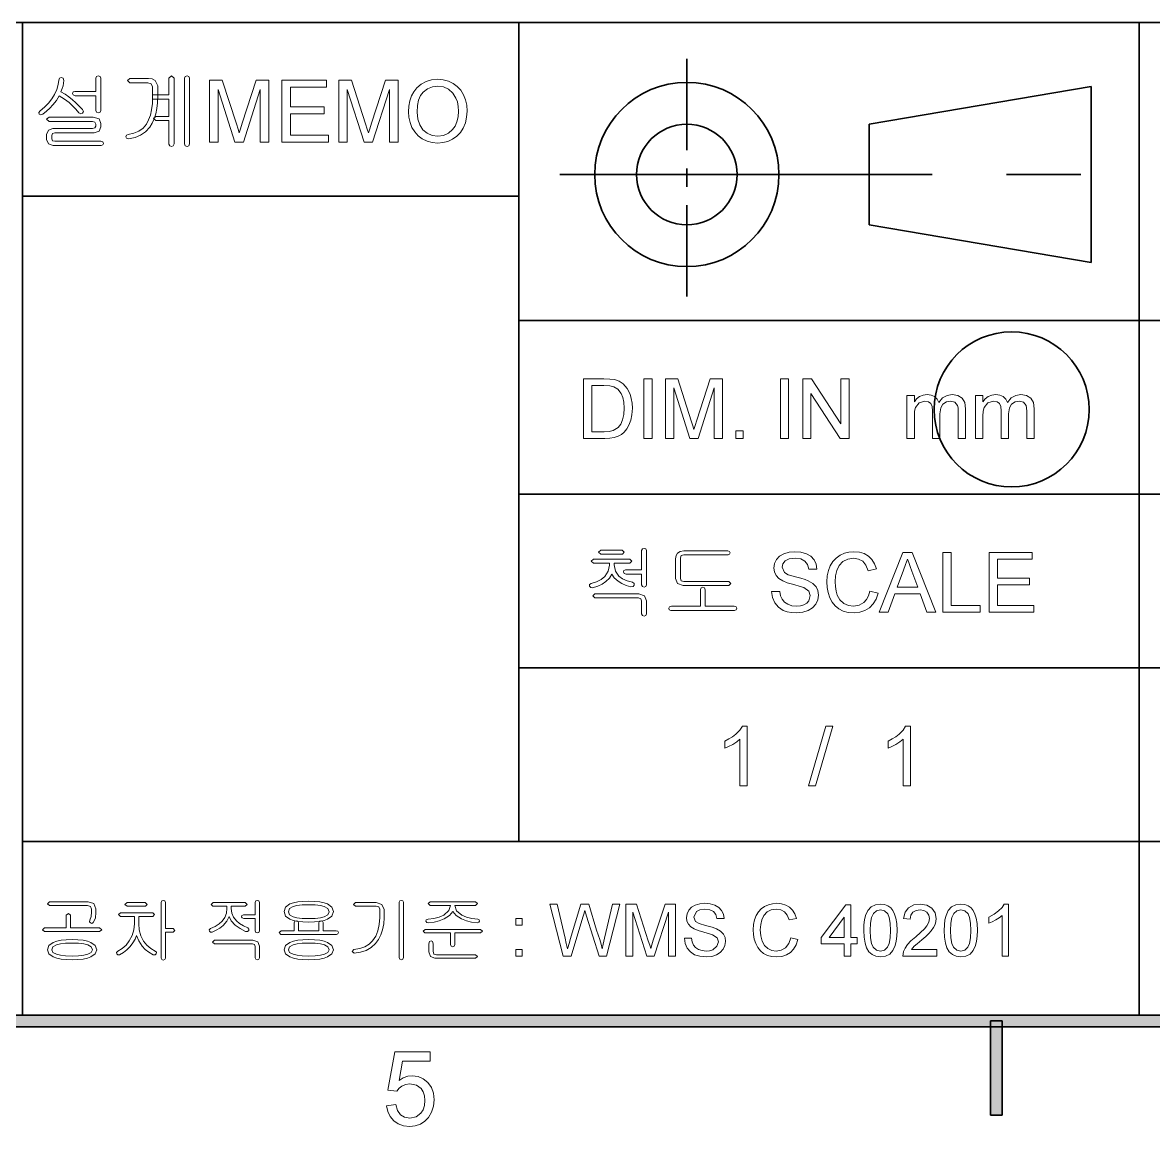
# Model space of a CAD drawing. Extents: x 23 to 417, y 3 to 294.
# Drawn here: x 230.76 to 276.33, y 5.75 to 50.24 of the extents above; entities that cross this region are included whole.
import ezdxf

# ---------------------------------------------------------------- set-up
doc = ezdxf.new("R2010")
doc.units = 0
doc.linetypes.add('AXES', pattern=[24, 15, -3, 3, -3])

msp = doc.modelspace()

# ---------------------------------------------------------------- linework, layer by layer
at = {"color": 7, "lineweight": 35}
for p, q in [((30.237, 50.237), (409.763, 50.237)), ((230.762, 10.238), (230.762, 50.237)), ((250.762, 17.237), (250.762, 50.237)), ((275.763, 10.238), (275.763, 50.237)), ((230.762, 43.237), (250.762, 43.237)), ((250.762, 38.237), (337.763, 38.237)), ((250.762, 31.237), (337.763, 31.237)), ((250.762, 24.237), (275.763, 24.237)), ((275.763, 24.237), (315.763, 24.237)), ((230.762, 17.237), (250.762, 17.237)), ((315.763, 17.237), (250.762, 17.237)), ((30.237, 10.238), (409.763, 10.238)), ((410.237, 9.762), (29.763, 9.762))]:
    msp.add_line(p, q, dxfattribs=at)
at = {"color": 7, "linetype": 'AXES', "lineweight": 35, "ltscale": 0.245625}
msp.add_line((257.53, 39.202), (257.53, 49.027), dxfattribs=at)
at = {"color": 7, "lineweight": 35, "ltscale": 0.22678}
for p, q in [((264.884, 46.14), (273.826, 47.664)), ((264.884, 42.09), (273.826, 40.565))]:
    msp.add_line(p, q, dxfattribs=at)
at = {"color": 7, "lineweight": 35, "ltscale": 0.17747}
msp.add_line((273.826, 40.565), (273.826, 47.664), dxfattribs=at)
at = {"color": 7, "lineweight": 35, "ltscale": 0.10125}
msp.add_line((264.884, 42.09), (264.884, 46.14), dxfattribs=at)
at = {"color": 7, "linetype": 'AXES', "lineweight": 35}
msp.add_line((252.413, 44.115), (274.637, 44.115), dxfattribs=at)
at = {"color": 7, "lineweight": 35, "ltscale": 0.095}
for p, q in [((269.763, 6.2), (269.763, 10)), ((270.237, 10), (270.237, 6.2))]:
    msp.add_line(p, q, dxfattribs=at)
at = {"color": 7, "lineweight": 35, "ltscale": 0.011874}
for p, q in [((269.763, 10), (270.237, 10)), ((270.237, 6.2), (269.763, 6.2))]:
    msp.add_line(p, q, dxfattribs=at)
at = {"color": 7, "lineweight": 13}
for points in [[(232.214, 47.924), (232.195, 47.741), (232.139, 47.548), (232.045, 47.344), (231.932, 47.163), (231.797, 46.993), (231.641, 46.834), (231.462, 46.686), (231.411, 46.615), (231.431, 46.551), (231.492, 46.52), (231.577, 46.547), (231.727, 46.669), (231.862, 46.793), (231.98, 46.92), (232.12, 47.102), (232.235, 47.293), (232.451, 47.15), (232.63, 47.012), (232.767, 46.89), (232.899, 46.754), (233.026, 46.605), (233.105, 46.564), (233.176, 46.588), (233.209, 46.656), (233.179, 46.741), (233.032, 46.889), (232.896, 47.018), (232.769, 47.127), (232.624, 47.242), (232.47, 47.35), (232.306, 47.453), (232.354, 47.579), (232.388, 47.693), (232.423, 47.91), (232.388, 47.996), (232.317, 48.023), (232.245, 47.999)], [(233.916, 46.695), (233.916, 48), (233.881, 48.068), (233.811, 48.092), (233.739, 48.068), (233.707, 47.996), (233.707, 47.467), (232.869, 47.467), (232.793, 47.443), (232.77, 47.382), (232.796, 47.321), (232.875, 47.293), (233.707, 47.293), (233.707, 46.695), (233.739, 46.623), (233.811, 46.599), (233.881, 46.623)], [(235.831, 47.988), (235.085, 47.988), (234.992, 47.903), (235.088, 47.814), (235.806, 47.814), (235.947, 47.774), (235.999, 47.65), (235.999, 47.245), (235.989, 46.971), (235.959, 46.724), (235.909, 46.505), (235.84, 46.314), (235.75, 46.15), (235.614, 45.987), (235.447, 45.863), (235.249, 45.778), (235.019, 45.731), (234.943, 45.701), (234.923, 45.635), (234.953, 45.578), (235.033, 45.557), (235.29, 45.605), (235.517, 45.699), (235.714, 45.84), (235.882, 46.028), (235.981, 46.185), (236.063, 46.362), (236.126, 46.558), (236.171, 46.773), (236.198, 47.008), (236.207, 47.262), (236.207, 47.685), (236.1, 47.906), (235.981, 47.967)], [(236.659, 48), (236.659, 47.328), (235.999, 47.328), (235.999, 47.155), (236.659, 47.155), (236.659, 46.46), (236.133, 46.46), (236.034, 46.375), (236.13, 46.287), (236.659, 46.287), (236.659, 45.345), (236.691, 45.268), (236.761, 45.245), (236.832, 45.272), (236.867, 45.35), (236.867, 48), (236.761, 48.092)], [(237.492, 45.35), (237.492, 48), (237.456, 48.068), (237.388, 48.092), (237.316, 48.068), (237.284, 47.997), (237.284, 45.35), (237.316, 45.272), (237.388, 45.245), (237.456, 45.272)], [(238.291, 45.418), (238.291, 47.918), (238.807, 47.918), (239.374, 46.159), (239.442, 45.944), (239.489, 45.791), (239.54, 45.958), (239.613, 46.189), (240.176, 47.918), (240.686, 47.918), (240.686, 45.418), (240.339, 45.418), (240.339, 47.537), (239.66, 45.418), (239.312, 45.418), (238.638, 47.537), (238.638, 45.418)], [(241.207, 45.418), (241.207, 47.918), (243.013, 47.918), (243.013, 47.641), (241.554, 47.641), (241.554, 46.842), (242.909, 46.842), (242.909, 46.564), (241.554, 46.564), (241.554, 45.696), (243.082, 45.696), (243.082, 45.418)], [(243.499, 45.418), (243.499, 47.918), (244.015, 47.918), (244.582, 46.159), (244.65, 45.944), (244.697, 45.791), (244.748, 45.958), (244.822, 46.189), (245.384, 47.918), (245.895, 47.918), (245.895, 45.418), (245.548, 45.418), (245.548, 47.537), (244.868, 45.418), (244.521, 45.418), (243.846, 47.537), (243.846, 45.418)], [(246.311, 46.635), (246.325, 46.872), (246.364, 47.087), (246.43, 47.281), (246.523, 47.453), (246.642, 47.604), (246.819, 47.757), (247.02, 47.866), (247.245, 47.931), (247.494, 47.953), (247.714, 47.935), (247.919, 47.88), (248.11, 47.789), (248.278, 47.665), (248.418, 47.512), (248.529, 47.331), (248.609, 47.126), (248.657, 46.904), (248.673, 46.664), (248.656, 46.421), (248.605, 46.196), (248.521, 45.988), (248.406, 45.806), (248.263, 45.655), (248.091, 45.537), (247.901, 45.452), (247.702, 45.401), (247.492, 45.384), (247.268, 45.403), (247.06, 45.459), (246.869, 45.553), (246.7, 45.68), (246.562, 45.834), (246.453, 46.016), (246.374, 46.215), (246.327, 46.421)], [(246.659, 46.631), (246.685, 46.352), (246.764, 46.115), (246.896, 45.921), (247.067, 45.777), (247.265, 45.69), (247.49, 45.662), (247.719, 45.691), (247.919, 45.778), (248.09, 45.924), (248.193, 46.068), (248.266, 46.24), (248.311, 46.44), (248.325, 46.667), (248.314, 46.861), (248.281, 47.038), (248.225, 47.198), (248.101, 47.4), (247.93, 47.55), (247.725, 47.644), (247.495, 47.675), (247.278, 47.649), (247.081, 47.568), (246.906, 47.435), (246.798, 47.294), (246.72, 47.114), (246.674, 46.892)], [(233.61, 46.425), (231.829, 46.425), (231.728, 46.34), (231.828, 46.252), (233.577, 46.252), (233.677, 46.229), (233.707, 46.147), (233.707, 46.059), (233.67, 45.994), (233.58, 45.974), (231.98, 45.974), (231.799, 45.908), (231.728, 45.728), (231.728, 45.526), (231.803, 45.346), (231.99, 45.28), (233.928, 45.28), (233.996, 45.307), (234.02, 45.368), (233.993, 45.429), (233.915, 45.453), (232.055, 45.453), (231.967, 45.474), (231.936, 45.549), (231.936, 45.687), (231.96, 45.772), (232.057, 45.8), (233.647, 45.8), (233.842, 45.864), (233.916, 46.031), (233.916, 46.175), (233.839, 46.359)], [(253.367, 33.481), (253.367, 35.881), (254.187, 35.881), (254.431, 35.872), (254.61, 35.847), (254.8, 35.78), (254.959, 35.675), (255.124, 35.492), (255.241, 35.265), (255.293, 35.09), (255.324, 34.9), (255.334, 34.694), (255.318, 34.436), (255.271, 34.209), (255.199, 34.016), (255.109, 33.86), (255.005, 33.736), (254.892, 33.642), (254.762, 33.572), (254.608, 33.522), (254.429, 33.491), (254.226, 33.481)], [(253.701, 33.748), (254.198, 33.748), (254.404, 33.759), (254.56, 33.793), (254.769, 33.919), (254.866, 34.054), (254.94, 34.228), (254.985, 34.443), (255.001, 34.699), (254.987, 34.935), (254.947, 35.131), (254.881, 35.289), (254.748, 35.46), (254.589, 35.564), (254.428, 35.602), (254.19, 35.614), (253.701, 35.614)], [(255.801, 33.481), (255.801, 35.881), (256.134, 35.881), (256.134, 33.481)], [(256.667, 33.481), (256.667, 35.881), (257.163, 35.881), (257.707, 34.192), (257.773, 33.985), (257.817, 33.838), (257.867, 33.999), (257.937, 34.221), (258.477, 35.881), (258.967, 35.881), (258.967, 33.481), (258.634, 33.481), (258.634, 35.514), (257.982, 33.481), (257.648, 33.481), (257.001, 35.514), (257.001, 33.481)], [(261.301, 33.481), (261.301, 35.881), (261.634, 35.881), (261.634, 33.481)], [(262.201, 33.481), (262.201, 35.881), (262.554, 35.881), (263.734, 34.068), (263.734, 35.881), (264.067, 35.881), (264.067, 33.481), (263.714, 33.481), (262.534, 35.293), (262.534, 33.481)], [(266.401, 33.481), (266.401, 35.214), (266.701, 35.214), (266.701, 34.953), (266.793, 35.073), (266.912, 35.167), (267.052, 35.227), (267.211, 35.248), (267.382, 35.227), (267.518, 35.165), (267.621, 35.065), (267.687, 34.933), (267.839, 35.108), (268.019, 35.213), (268.227, 35.248), (268.458, 35.212), (268.628, 35.105), (268.732, 34.924), (268.767, 34.667), (268.767, 33.481), (268.467, 33.481), (268.467, 34.56), (268.46, 34.71), (268.439, 34.811), (268.335, 34.934), (268.159, 34.981), (267.991, 34.951), (267.855, 34.861), (267.764, 34.705), (267.734, 34.476), (267.734, 33.481), (267.434, 33.481), (267.434, 34.594), (267.416, 34.763), (267.362, 34.884), (267.268, 34.957), (267.128, 34.981), (266.9, 34.916), (266.748, 34.728), (266.712, 34.576), (266.701, 34.369), (266.701, 33.481)], [(269.167, 33.481), (269.167, 35.214), (269.467, 35.214), (269.467, 34.953), (269.56, 35.073), (269.678, 35.167), (269.819, 35.227), (269.978, 35.248), (270.148, 35.227), (270.285, 35.165), (270.387, 35.065), (270.454, 34.933), (270.606, 35.108), (270.786, 35.213), (270.994, 35.248), (271.224, 35.212), (271.394, 35.105), (271.499, 34.924), (271.534, 34.667), (271.534, 33.481), (271.234, 33.481), (271.234, 34.56), (271.227, 34.71), (271.205, 34.811), (271.102, 34.934), (270.925, 34.981), (270.758, 34.951), (270.622, 34.861), (270.531, 34.705), (270.501, 34.476), (270.501, 33.481), (270.201, 33.481), (270.201, 34.594), (270.183, 34.763), (270.129, 34.884), (270.035, 34.957), (269.895, 34.981), (269.667, 34.916), (269.515, 34.728), (269.479, 34.576), (269.467, 34.369), (269.467, 33.481)], [(259.501, 33.481), (259.501, 33.781), (259.801, 33.781), (259.801, 33.481)], [(254.919, 28.981), (254.071, 28.981), (253.975, 28.898), (254.071, 28.814), (254.932, 28.814), (255.008, 28.898)], [(255.908, 27.576), (255.908, 28.959), (255.875, 29.025), (255.808, 29.048), (255.739, 29.025), (255.708, 28.955), (255.708, 28.181), (255.064, 28.181), (254.994, 28.158), (254.975, 28.099), (255.004, 28.04), (255.083, 28.014), (255.708, 28.014), (255.708, 27.576), (255.739, 27.508), (255.808, 27.481), (255.875, 27.508)], [(259.184, 28.948), (257.404, 28.948), (257.262, 28.925), (257.156, 28.859), (257.095, 28.755), (257.075, 28.621), (257.075, 27.839), (257.156, 27.629), (257.384, 27.548), (259.23, 27.548), (259.308, 27.631), (259.224, 27.714), (257.405, 27.714), (257.304, 27.744), (257.275, 27.832), (257.275, 28.663), (257.307, 28.755), (257.412, 28.781), (259.201, 28.781), (259.256, 28.81), (259.275, 28.864), (259.249, 28.922)], [(260.942, 27.314), (261.275, 27.314), (261.309, 27.137), (261.369, 26.994), (261.463, 26.881), (261.597, 26.792), (261.761, 26.734), (261.945, 26.714), (262.107, 26.729), (262.248, 26.773), (262.363, 26.842), (262.444, 26.934), (262.508, 27.141), (262.447, 27.329), (262.243, 27.467), (262.098, 27.515), (261.842, 27.585), (261.575, 27.663), (261.394, 27.736), (261.239, 27.836), (261.129, 27.958), (261.064, 28.099), (261.042, 28.255), (261.067, 28.431), (261.144, 28.594), (261.27, 28.732), (261.443, 28.833), (261.651, 28.894), (261.88, 28.914), (262.129, 28.893), (262.347, 28.83), (262.526, 28.727), (262.658, 28.584), (262.742, 28.41), (262.775, 28.214), (262.442, 28.214), (262.391, 28.403), (262.286, 28.538), (262.121, 28.62), (261.893, 28.648), (261.659, 28.621), (261.499, 28.541), (261.406, 28.424), (261.375, 28.284), (261.463, 28.07), (261.618, 27.985), (261.912, 27.897), (262.13, 27.841), (262.301, 27.79), (262.423, 27.744), (262.609, 27.635), (262.74, 27.501), (262.816, 27.343), (262.842, 27.162), (262.814, 26.977), (262.733, 26.803), (262.6, 26.653), (262.419, 26.541), (262.202, 26.471), (261.959, 26.448), (261.755, 26.459), (261.574, 26.493), (261.416, 26.549), (261.221, 26.676), (261.073, 26.854), (260.978, 27.071)], [(264.908, 27.323), (265.242, 27.243), (265.16, 27.005), (265.043, 26.808), (264.892, 26.652), (264.711, 26.538), (264.505, 26.47), (264.274, 26.448), (264.038, 26.465), (263.833, 26.517), (263.659, 26.605), (263.514, 26.725), (263.394, 26.877), (263.299, 27.059), (263.23, 27.263), (263.189, 27.476), (263.175, 27.699), (263.19, 27.937), (263.236, 28.153), (263.313, 28.349), (263.418, 28.519), (263.548, 28.659), (263.705, 28.77), (263.88, 28.85), (264.066, 28.898), (264.264, 28.914), (264.483, 28.894), (264.677, 28.834), (264.846, 28.733), (264.988, 28.595), (265.097, 28.425), (265.175, 28.222), (264.842, 28.148), (264.747, 28.374), (264.618, 28.528), (264.452, 28.618), (264.248, 28.648), (264.013, 28.615), (263.82, 28.515), (263.674, 28.36), (263.578, 28.16), (263.526, 27.934), (263.508, 27.701), (263.518, 27.506), (263.546, 27.328), (263.593, 27.167), (263.701, 26.969), (263.856, 26.827), (264.042, 26.742), (264.243, 26.714), (264.476, 26.753), (264.671, 26.868), (264.775, 26.986), (264.854, 27.138)], [(265.289, 26.481), (266.241, 28.881), (266.609, 28.881), (267.561, 26.481), (267.208, 26.481), (266.94, 27.214), (265.91, 27.214), (265.642, 26.481)], [(267.847, 26.481), (267.847, 28.881), (268.18, 28.881), (268.18, 26.748), (269.347, 26.748), (269.347, 26.481)], [(269.714, 26.481), (269.714, 28.881), (271.447, 28.881), (271.447, 28.614), (270.047, 28.614), (270.047, 27.848), (271.347, 27.848), (271.347, 27.581), (270.047, 27.581), (270.047, 26.748), (271.514, 26.748), (271.514, 26.481)], [(255.228, 28.614), (253.765, 28.614), (253.675, 28.531), (253.763, 28.448), (254.408, 28.448), (254.408, 28.376), (254.361, 28.125), (254.22, 27.914), (254.072, 27.794), (253.888, 27.701), (253.669, 27.634), (253.611, 27.591), (253.611, 27.523), (253.656, 27.468), (253.731, 27.455), (253.939, 27.525), (254.118, 27.611), (254.268, 27.712), (254.412, 27.853), (254.507, 28.011), (254.604, 27.861), (254.762, 27.722), (254.911, 27.63), (255.083, 27.554), (255.276, 27.494), (255.364, 27.507), (255.409, 27.565), (255.403, 27.637), (255.338, 27.683), (255.12, 27.742), (254.938, 27.826), (254.794, 27.933), (254.655, 28.134), (254.608, 28.379), (254.608, 28.448), (255.23, 28.448), (255.308, 28.531)], [(266.009, 27.481), (266.841, 27.481), (266.604, 28.128), (266.534, 28.317), (266.475, 28.479), (266.425, 28.614), (266.344, 28.394), (266.262, 28.17)], [(258.075, 27.396), (258.075, 26.714), (256.906, 26.714), (256.834, 26.691), (256.808, 26.633), (256.825, 26.574), (256.88, 26.548), (259.447, 26.548), (259.516, 26.574), (259.542, 26.633), (259.516, 26.691), (259.444, 26.714), (258.275, 26.714), (258.275, 27.382), (258.241, 27.454), (258.175, 27.481), (258.106, 27.461)], [(255.599, 27.214), (253.829, 27.214), (253.742, 27.131), (253.829, 27.048), (255.577, 27.048), (255.679, 27.018), (255.708, 26.932), (255.708, 26.411), (255.739, 26.337), (255.808, 26.314), (255.875, 26.337), (255.908, 26.411), (255.908, 26.938), (255.828, 27.14)], [(259.967, 19.481), (259.667, 19.481), (259.667, 21.351), (259.542, 21.25), (259.383, 21.149), (259.216, 21.06), (259.067, 20.997), (259.067, 21.281), (259.228, 21.364), (259.375, 21.457), (259.507, 21.561), (259.668, 21.724), (259.774, 21.881), (259.967, 21.881)], [(262.434, 19.481), (263.134, 21.881), (263.41, 21.881), (262.71, 19.481)], [(266.543, 19.481), (266.243, 19.481), (266.243, 21.351), (266.118, 21.25), (265.959, 21.149), (265.792, 21.06), (265.643, 20.997), (265.643, 21.281), (265.804, 21.364), (265.951, 21.457), (266.084, 21.561), (266.244, 21.724), (266.35, 21.881), (266.543, 21.881)], [(233.399, 14.799), (231.84, 14.799), (231.763, 14.726), (231.84, 14.653), (233.369, 14.653), (233.494, 14.616), (233.542, 14.508), (233.542, 14.388), (233.528, 14.209), (233.471, 14.064), (233.454, 13.998), (233.491, 13.95), (233.548, 13.932), (233.609, 13.964), (233.697, 14.149), (233.717, 14.383), (233.717, 14.522), (233.629, 14.729)], [(235.697, 14.77), (234.968, 14.77), (234.885, 14.699), (234.968, 14.624), (235.708, 14.624), (235.774, 14.699)], [(236.517, 13.72), (236.517, 14.78), (236.488, 14.84), (236.428, 14.858), (236.369, 14.84), (236.342, 14.779), (236.342, 12.535), (236.369, 12.475), (236.428, 12.452), (236.488, 12.475), (236.517, 12.535), (236.517, 13.574), (236.829, 13.574), (236.896, 13.649), (236.829, 13.72)], [(239.735, 14.77), (238.435, 14.77), (238.356, 14.699), (238.433, 14.624), (238.996, 14.624), (238.996, 14.531), (238.975, 14.342), (238.909, 14.172), (238.8, 14.02), (238.676, 13.909), (238.52, 13.809), (238.333, 13.72), (238.285, 13.675), (238.29, 13.619), (238.336, 13.577), (238.404, 13.574), (238.566, 13.653), (238.712, 13.744), (238.84, 13.848), (238.988, 14.02), (239.083, 14.205), (239.17, 14.036), (239.331, 13.865), (239.526, 13.723), (239.747, 13.609), (239.824, 13.603), (239.875, 13.645), (239.88, 13.705), (239.832, 13.749), (239.656, 13.83), (239.505, 13.924), (239.382, 14.03), (239.265, 14.182), (239.195, 14.351), (239.171, 14.537), (239.171, 14.624), (239.735, 14.624), (239.807, 14.699)], [(240.309, 13.634), (240.309, 14.774), (240.28, 14.838), (240.221, 14.858), (240.16, 14.835), (240.134, 14.772), (240.134, 14.274), (239.658, 14.274), (239.599, 14.254), (239.58, 14.203), (239.605, 14.151), (239.672, 14.128), (240.134, 14.128), (240.134, 13.634), (240.16, 13.568), (240.221, 13.545), (240.28, 13.568)], [(242.292, 14.828), (242.053, 14.821), (241.846, 14.8), (241.672, 14.764), (241.531, 14.714), (241.358, 14.583), (241.301, 14.405), (241.358, 14.23), (241.531, 14.099), (241.672, 14.048), (241.846, 14.012), (242.053, 13.99), (242.292, 13.983), (242.53, 13.99), (242.736, 14.012), (242.91, 14.048), (243.051, 14.099), (243.226, 14.23), (243.284, 14.405), (243.226, 14.583), (243.051, 14.714), (242.91, 14.764), (242.736, 14.8), (242.53, 14.821)], [(242.291, 14.683), (242.552, 14.675), (242.761, 14.652), (242.918, 14.614), (243.061, 14.528), (243.109, 14.404), (243.061, 14.283), (242.918, 14.197), (242.762, 14.159), (242.553, 14.136), (242.291, 14.128), (242.027, 14.136), (241.817, 14.159), (241.661, 14.197), (241.522, 14.281), (241.476, 14.404), (241.522, 14.528), (241.661, 14.614), (241.818, 14.652), (242.028, 14.675)], [(245.01, 14.77), (244.177, 14.77), (244.101, 14.699), (244.179, 14.624), (245.016, 14.624), (245.117, 14.593), (245.151, 14.501), (245.151, 14.167), (245.133, 13.882), (245.079, 13.631), (244.991, 13.414), (244.866, 13.232), (244.721, 13.095), (244.548, 12.989), (244.346, 12.916), (244.116, 12.874), (244.042, 12.797), (244.128, 12.728), (244.38, 12.766), (244.605, 12.843), (244.805, 12.962), (244.978, 13.12), (245.103, 13.284), (245.201, 13.471), (245.27, 13.679), (245.312, 13.909), (245.326, 14.161), (245.326, 14.498), (245.239, 14.696)], [(246.113, 12.555), (246.113, 14.781), (246.084, 14.84), (246.026, 14.858), (245.964, 14.84), (245.938, 14.781), (245.938, 12.555), (245.964, 12.489), (246.026, 12.466), (246.084, 12.489)], [(249.017, 14.799), (247.184, 14.799), (247.105, 14.728), (247.181, 14.653), (248.009, 14.653), (247.939, 14.447), (247.731, 14.27), (247.543, 14.182), (247.332, 14.126), (247.099, 14.099), (247.029, 14.075), (247.017, 14.024), (247.048, 13.972), (247.125, 13.953), (247.346, 13.982), (247.554, 14.036), (247.749, 14.116), (247.966, 14.252), (248.096, 14.406), (248.23, 14.254), (248.45, 14.116), (248.648, 14.034), (248.857, 13.98), (249.077, 13.953), (249.145, 13.975), (249.176, 14.024), (249.164, 14.075), (249.105, 14.099), (248.865, 14.123), (248.648, 14.18), (248.456, 14.27), (248.252, 14.445), (248.184, 14.653), (249.017, 14.653), (249.088, 14.728)], [(252.545, 12.612), (252.005, 14.712), (252.306, 14.712), (252.621, 13.333), (252.671, 13.118), (252.719, 12.905), (252.795, 13.16), (252.83, 13.279), (253.252, 14.712), (253.585, 14.712), (253.895, 13.664), (253.963, 13.473), (254.023, 13.282), (254.075, 13.093), (254.119, 12.905), (254.163, 13.094), (254.217, 13.33), (254.533, 14.712), (254.834, 14.712), (254.293, 12.612), (253.996, 12.612), (253.492, 14.226), (253.419, 14.458), (253.374, 14.306), (253.34, 14.188), (252.875, 12.612)], [(255.067, 12.612), (255.067, 14.712), (255.501, 14.712), (255.977, 13.234), (256.034, 13.053), (256.073, 12.924), (256.117, 13.065), (256.178, 13.259), (256.651, 14.712), (257.08, 14.712), (257.08, 12.612), (256.788, 12.612), (256.788, 14.391), (256.217, 12.612), (255.925, 12.612), (255.359, 14.391), (255.359, 12.612)], [(257.43, 13.341), (257.721, 13.341), (257.751, 13.185), (257.803, 13.061), (257.885, 12.962), (258.003, 12.884), (258.147, 12.833), (258.308, 12.816), (258.449, 12.829), (258.573, 12.867), (258.744, 13.008), (258.801, 13.19), (258.747, 13.354), (258.569, 13.474), (258.441, 13.517), (258.218, 13.578), (257.984, 13.646), (257.826, 13.71), (257.69, 13.797), (257.594, 13.904), (257.536, 14.027), (257.517, 14.164), (257.54, 14.318), (257.607, 14.461), (257.717, 14.582), (257.868, 14.67), (258.05, 14.723), (258.25, 14.741), (258.469, 14.723), (258.659, 14.668), (258.816, 14.577), (258.931, 14.452), (259.005, 14.299), (259.034, 14.128), (258.742, 14.128), (258.698, 14.293), (258.606, 14.412), (258.462, 14.484), (258.262, 14.508), (258.057, 14.484), (257.917, 14.414), (257.809, 14.189), (257.885, 14.002), (258.021, 13.927), (258.279, 13.851), (258.55, 13.779), (258.726, 13.717), (258.889, 13.622), (259.003, 13.504), (259.07, 13.366), (259.092, 13.207), (259.068, 13.046), (258.997, 12.894), (258.88, 12.763), (258.723, 12.664), (258.533, 12.603), (258.32, 12.583), (258.06, 12.605), (257.845, 12.671), (257.674, 12.782), (257.545, 12.938), (257.461, 13.128)], [(261.717, 13.349), (262.009, 13.279), (261.937, 13.07), (261.835, 12.898), (261.703, 12.761), (261.544, 12.662), (261.364, 12.602), (261.162, 12.583), (260.955, 12.598), (260.776, 12.644), (260.624, 12.72), (260.497, 12.825), (260.392, 12.958), (260.309, 13.118), (260.249, 13.296), (260.213, 13.482), (260.201, 13.677), (260.214, 13.885), (260.254, 14.075), (260.321, 14.246), (260.413, 14.395), (260.527, 14.518), (260.664, 14.615), (260.817, 14.685), (260.98, 14.727), (261.153, 14.741), (261.345, 14.723), (261.514, 14.67), (261.663, 14.582), (261.787, 14.461), (261.883, 14.312), (261.951, 14.135), (261.659, 14.071), (261.576, 14.268), (261.463, 14.403), (261.317, 14.481), (261.139, 14.508), (260.934, 14.479), (260.765, 14.392), (260.637, 14.256), (260.553, 14.081), (260.507, 13.883), (260.492, 13.679), (260.511, 13.429), (260.566, 13.212), (260.661, 13.038), (260.796, 12.915), (260.959, 12.841), (261.135, 12.816), (261.339, 12.849), (261.509, 12.95), (261.638, 13.117)], [(263.876, 12.612), (263.876, 13.108), (262.942, 13.108), (262.942, 13.37), (263.934, 14.683), (264.138, 14.683), (264.138, 13.37), (264.401, 13.37), (264.401, 13.108), (264.138, 13.108), (264.138, 12.612)], [(264.663, 13.646), (264.671, 13.878), (264.696, 14.079), (264.738, 14.249), (264.832, 14.452), (264.961, 14.597), (265.128, 14.683), (265.334, 14.712), (265.491, 14.695), (265.632, 14.644), (265.75, 14.562), (265.838, 14.449), (265.905, 14.308), (265.958, 14.139), (265.993, 13.925), (266.005, 13.646), (265.996, 13.417), (265.972, 13.217), (265.93, 13.047), (265.838, 12.843), (265.708, 12.698), (265.54, 12.611), (265.334, 12.583), (265.15, 12.605), (264.994, 12.672), (264.867, 12.784), (264.778, 12.941), (264.714, 13.137), (264.676, 13.372)], [(267.609, 12.874), (267.609, 12.612), (266.238, 12.612), (266.267, 12.795), (266.332, 12.939), (266.428, 13.078), (266.565, 13.224), (266.755, 13.387), (266.954, 13.564), (267.104, 13.712), (267.204, 13.83), (267.289, 13.984), (267.317, 14.132), (267.29, 14.267), (267.21, 14.378), (267.087, 14.453), (266.931, 14.478), (266.768, 14.453), (266.64, 14.378), (266.558, 14.258), (266.53, 14.099), (266.267, 14.128), (266.331, 14.379), (266.468, 14.562), (266.673, 14.674), (266.937, 14.712), (267.203, 14.67), (267.407, 14.545), (267.536, 14.358), (267.58, 14.132), (267.568, 14.007), (267.533, 13.885), (267.47, 13.761), (267.377, 13.63), (267.287, 13.53), (267.161, 13.41), (267.001, 13.268), (266.811, 13.108), (266.699, 13.01), (266.58, 12.874)], [(267.901, 13.646), (267.909, 13.878), (267.934, 14.079), (267.976, 14.249), (268.069, 14.452), (268.199, 14.597), (268.366, 14.683), (268.571, 14.712), (268.729, 14.695), (268.869, 14.644), (268.987, 14.562), (269.076, 14.449), (269.143, 14.308), (269.196, 14.139), (269.231, 13.925), (269.242, 13.646), (269.234, 13.417), (269.209, 13.217), (269.168, 13.047), (269.075, 12.843), (268.946, 12.698), (268.778, 12.611), (268.571, 12.583), (268.387, 12.605), (268.232, 12.672), (268.104, 12.784), (268.015, 12.941), (267.951, 13.137), (267.913, 13.372)], [(270.496, 12.612), (270.234, 12.612), (270.234, 14.248), (270.124, 14.16), (269.985, 14.071), (269.839, 13.994), (269.709, 13.938), (269.709, 14.187), (269.915, 14.299), (270.094, 14.432), (270.235, 14.574), (270.327, 14.712), (270.496, 14.712)], [(232.521, 14.259), (232.521, 13.749), (231.644, 13.749), (231.559, 13.678), (231.645, 13.603), (233.865, 13.603), (233.951, 13.678), (233.864, 13.749), (232.696, 13.749), (232.696, 14.259), (232.607, 14.333)], [(236.002, 14.362), (234.702, 14.362), (234.622, 14.29), (234.699, 14.216), (235.263, 14.216), (235.263, 13.917), (235.241, 13.669), (235.173, 13.44), (235.061, 13.227), (234.929, 13.061), (234.773, 12.923), (234.594, 12.812), (234.548, 12.763), (234.557, 12.703), (234.602, 12.664), (234.671, 12.669), (234.824, 12.76), (234.967, 12.872), (235.098, 13.005), (235.206, 13.15), (235.29, 13.298), (235.349, 13.45), (235.439, 13.223), (235.577, 13.017), (235.703, 12.884), (235.85, 12.769), (236.016, 12.669), (236.096, 12.661), (236.144, 12.703), (236.153, 12.766), (236.104, 12.815), (235.926, 12.914), (235.77, 13.049), (235.637, 13.219), (235.527, 13.435), (235.46, 13.667), (235.438, 13.917), (235.438, 14.216), (236.002, 14.216), (236.073, 14.29)], [(250.634, 13.866), (250.634, 14.128), (250.896, 14.128), (250.896, 13.866)], [(263.876, 13.37), (263.876, 14.18), (263.263, 13.37)], [(264.926, 13.647), (264.939, 13.344), (264.978, 13.119), (265.043, 12.974), (265.175, 12.855), (265.334, 12.816), (265.493, 12.856), (265.624, 12.975), (265.69, 13.12), (265.729, 13.344), (265.742, 13.647), (265.73, 13.944), (265.691, 14.166), (265.628, 14.313), (265.497, 14.437), (265.331, 14.478), (265.174, 14.442), (265.048, 14.333), (264.98, 14.174), (264.939, 13.946)], [(268.163, 13.647), (268.176, 13.344), (268.215, 13.119), (268.281, 12.974), (268.412, 12.855), (268.571, 12.816), (268.73, 12.856), (268.862, 12.975), (268.927, 13.12), (268.967, 13.344), (268.98, 13.647), (268.967, 13.944), (268.929, 14.166), (268.866, 14.313), (268.734, 14.437), (268.569, 14.478), (268.411, 14.442), (268.285, 14.333), (268.217, 14.174), (268.177, 13.946)], [(242.876, 13.633), (242.876, 13.962), (242.846, 14.02), (242.788, 14.041), (242.727, 14.02), (242.701, 13.962), (242.701, 13.633), (241.884, 13.633), (241.884, 13.97), (241.855, 14.026), (241.796, 14.041), (241.735, 14.023), (241.709, 13.961), (241.709, 13.633), (241.183, 13.633), (241.096, 13.561), (241.173, 13.487), (243.405, 13.487), (243.465, 13.51), (243.488, 13.561), (243.465, 13.613), (243.401, 13.633)], [(249.215, 13.691), (246.986, 13.691), (246.901, 13.619), (246.972, 13.545), (248.009, 13.545), (248.009, 13.075), (248.036, 13.011), (248.096, 12.991), (248.154, 13.014), (248.184, 13.083), (248.184, 13.545), (249.221, 13.545), (249.292, 13.619)], [(232.755, 13.283), (232.517, 13.275), (232.311, 13.253), (232.137, 13.217), (231.993, 13.165), (231.821, 13.039), (231.763, 12.873), (231.821, 12.708), (231.993, 12.583), (232.137, 12.532), (232.311, 12.495), (232.517, 12.473), (232.755, 12.466), (232.991, 12.473), (233.196, 12.495), (233.37, 12.532), (233.513, 12.583), (233.688, 12.708), (233.746, 12.873), (233.688, 13.041), (233.513, 13.165), (233.371, 13.217), (233.197, 13.253), (232.992, 13.275)], [(240.038, 13.253), (238.489, 13.253), (238.413, 13.18), (238.489, 13.108), (240.019, 13.108), (240.108, 13.082), (240.134, 13.006), (240.134, 12.55), (240.16, 12.485), (240.221, 12.466), (240.28, 12.485), (240.309, 12.55), (240.309, 13.011), (240.238, 13.189)], [(242.292, 13.283), (242.055, 13.275), (241.849, 13.253), (241.674, 13.217), (241.531, 13.165), (241.358, 13.039), (241.301, 12.873), (241.358, 12.708), (241.531, 12.583), (241.674, 12.532), (241.849, 12.495), (242.055, 12.473), (242.292, 12.466), (242.528, 12.473), (242.733, 12.495), (242.908, 12.532), (243.051, 12.583), (243.226, 12.708), (243.284, 12.873), (243.226, 13.041), (243.051, 13.165), (242.909, 13.217), (242.735, 13.253), (242.529, 13.275)], [(247.309, 13.114), (247.28, 13.197), (247.221, 13.224), (247.16, 13.198), (247.134, 13.115), (247.134, 12.784), (247.199, 12.598), (247.379, 12.524), (249.014, 12.524), (249.088, 12.599), (249.014, 12.67), (247.445, 12.67), (247.337, 12.697), (247.309, 12.807)], [(232.755, 13.137), (233.013, 13.129), (233.222, 13.105), (233.383, 13.066), (233.524, 12.984), (233.571, 12.871), (233.524, 12.763), (233.383, 12.686), (233.222, 12.645), (233.013, 12.62), (232.755, 12.612), (232.495, 12.62), (232.284, 12.645), (232.123, 12.686), (231.984, 12.763), (231.938, 12.871), (231.984, 12.984), (232.123, 13.066), (232.284, 13.105), (232.495, 13.129)], [(242.292, 13.137), (242.55, 13.129), (242.76, 13.105), (242.921, 13.066), (243.062, 12.984), (243.109, 12.871), (243.062, 12.763), (242.921, 12.686), (242.76, 12.645), (242.55, 12.62), (242.292, 12.612), (242.032, 12.62), (241.822, 12.645), (241.661, 12.686), (241.522, 12.763), (241.476, 12.871), (241.522, 12.984), (241.661, 13.066), (241.822, 13.105), (242.032, 13.129)], [(250.634, 12.612), (250.634, 12.874), (250.896, 12.874), (250.896, 12.612)], [(245.431, 6.584), (245.806, 6.626), (245.872, 6.389), (245.988, 6.22), (246.151, 6.118), (246.362, 6.084), (246.618, 6.133), (246.811, 6.279), (246.901, 6.424), (246.955, 6.596), (246.973, 6.798), (246.956, 6.988), (246.905, 7.149), (246.821, 7.282), (246.631, 7.415), (246.365, 7.459), (246.192, 7.439), (246.05, 7.378), (245.937, 7.285), (245.848, 7.167), (245.473, 7.209), (245.764, 8.751), (247.181, 8.751), (247.181, 8.376), (246.073, 8.376), (245.93, 7.6), (246.103, 7.707), (246.282, 7.771), (246.466, 7.792), (246.701, 7.762), (246.909, 7.671), (247.092, 7.52), (247.234, 7.321), (247.319, 7.088), (247.348, 6.82), (247.322, 6.56), (247.246, 6.325), (247.119, 6.115), (246.967, 5.956), (246.79, 5.842), (246.588, 5.773), (246.36, 5.751), (246.113, 5.776), (245.898, 5.852), (245.716, 5.979), (245.574, 6.147), (245.478, 6.349)]]:
    msp.add_lwpolyline(points, close=True, dxfattribs=at)
at = {"color": 7, "lineweight": 35}
for centre, radius in [((257.53, 44.115), 3.712), ((257.53, 44.115), 2.025), ((270.621, 34.647), 3.125)]:
    msp.add_circle(centre, radius, dxfattribs=at)
at = {"color": 7, "lineweight": 5}
for points in [[(29.763, 9.762), (30.237, 10.238), (410.237, 9.762), (409.763, 10.238)], [(269.763, 6.2), (270.237, 6.2), (269.763, 10), (270.237, 10)]]:
    msp.add_solid(points, dxfattribs=at)

doc.saveas('drawing.dxf')
